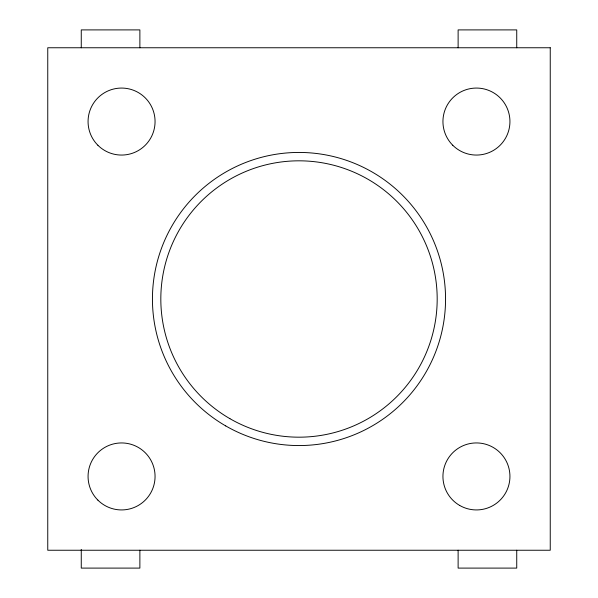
<?xml version="1.0" encoding="UTF-8"?>
<svg xmlns="http://www.w3.org/2000/svg" width="598" height="598" viewBox="0 0 598 598"><rect width="100%" height="100%" fill="white"/><g stroke="black" fill="none" stroke-linecap="round" stroke-linejoin="round"><path stroke-width="0.9" d="M516.739 47.758L516.739 29.9L458.12 29.9L458.12 47.758M516.739 550.242L516.739 568.1L458.12 568.1L458.12 550.242M139.88 47.758L139.88 29.9L81.261 29.9L81.261 47.758M139.88 550.242L139.88 568.1L81.261 568.1L81.261 549.472M550.242 47.758L47.758 47.758L47.758 550.242L550.242 550.242L550.242 47.758M225.723 425.925A146.555 146.555 0 0 0 445.555 299A146.555 146.555 0 0 0 225.723 172.075A146.555 146.555 0 0 0 225.723 425.925M452.753 145.247A33.495 33.495 0 0 0 508.793 130.237A33.495 33.495 0 0 0 467.763 89.207A33.495 33.495 0 0 0 452.753 145.247M97.878 145.247A33.495 33.495 0 0 0 153.918 130.237A33.495 33.495 0 0 0 112.895 89.207A33.495 33.495 0 0 0 97.878 145.247M97.878 500.122A33.495 33.495 0 0 0 153.918 485.105A33.495 33.495 0 0 0 112.895 444.082A33.495 33.495 0 0 0 97.878 500.122M459.69 505.445A33.495 33.495 0 0 0 509.937 476.434A33.495 33.495 0 0 0 459.69 447.424A33.495 33.495 0 0 0 459.69 505.445M229.909 418.667A138.183 138.183 0 0 0 437.183 299A138.183 138.183 0 0 0 229.909 179.333A138.183 138.183 0 0 0 229.909 418.667"/></g></svg>
